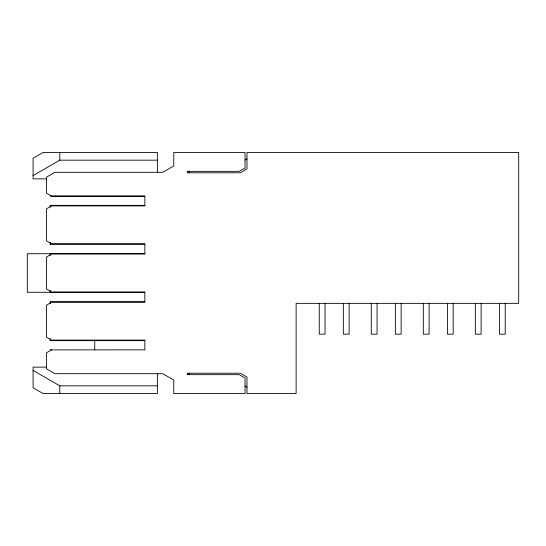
<?xml version="1.0" encoding="UTF-8"?>
<svg xmlns="http://www.w3.org/2000/svg" width="546" height="546" viewBox="0 0 546 546"><rect width="100%" height="100%" fill="white"/><g stroke="black" fill="none" stroke-linecap="round" stroke-linejoin="round"><path stroke-width="0.82" d="M33.081 175.587L59.78 160.169L157.378 160.169M244.895 160.026L246.983 158.825M51.577 349.85L46.574 352.743L46.574 368.871L54.914 373.689L162.742 373.689L173.758 380.05L173.758 393.536L245.058 393.536L245.058 378.023L239.216 374.652L187.244 374.652L187.244 373.205L240.308 373.205L246.983 377.061L246.983 393.536L296.123 393.536L296.123 303.351L518.7 303.351L518.7 152.464L246.983 152.464L246.983 168.939L240.308 172.795L187.244 172.795L187.244 171.348L239.216 171.348L245.058 167.977L245.058 152.464L173.758 152.464L173.758 165.95L162.742 172.311L54.914 172.311L46.574 177.129L46.574 193.257L51.577 196.15L144.854 196.15L144.854 205.897L51.577 205.897L46.574 208.79L46.574 240.854L51.577 243.748L144.854 243.748L144.854 254.074L51.577 254.074L46.574 256.968L46.574 289.032L51.577 291.926L144.854 291.926L144.854 302.252L51.577 302.252L46.574 305.146L46.574 337.21L51.577 340.103L144.854 340.103L144.854 349.85L50.136 349.89M46.574 178.863L33.081 178.863L33.081 158.244L43.093 152.464L157.378 152.464L157.378 172.311M50.136 196.11L144.854 196.11M144.854 205.357L50.136 205.357L50.136 207.009M144.854 244.287L50.136 244.287L50.136 242.636M144.854 253.535L50.136 253.535L50.136 255.187M50.758 253.726L27.3 253.726L27.3 292.274L50.758 292.274M144.854 292.465L50.136 292.465L50.136 290.813M144.854 301.713L50.136 301.713L50.136 303.364M144.854 340.643L50.136 340.643L50.136 338.991M46.574 367.137L33.081 367.137L33.081 387.756L43.093 393.536L157.378 393.536L157.378 373.689M157.378 385.831L59.78 385.831L33.081 370.413M244.895 385.974L246.983 387.175M505.214 303.351L505.214 334.186L499.426 334.186L499.426 303.351M481.122 303.351L481.122 334.186L475.341 334.186L475.341 303.351M453.18 303.351L453.18 334.186L447.399 334.186L447.399 303.351M429.095 303.351L429.095 334.186L423.314 334.186L423.314 303.351M401.146 303.351L401.146 334.186L395.365 334.186L395.365 303.351M377.061 303.351L377.061 334.186L371.28 334.186L371.28 303.351M349.119 303.351L349.119 334.186L343.338 334.186L343.338 303.351M325.034 303.351L325.034 334.186L319.246 334.186L319.246 303.351M189.175 171.212L189.175 172.795M189.175 373.205L189.175 374.788M94.745 340.103L94.745 349.85M59.78 152.464L59.78 160.736M59.78 385.264L59.78 393.536M50.45 205.357L50.45 207.009M50.45 242.636L50.45 244.287M50.45 253.535L50.45 255.187M50.45 290.813L50.45 292.465M50.45 301.713L50.45 303.364M50.45 338.991L50.45 340.643"/></g></svg>
